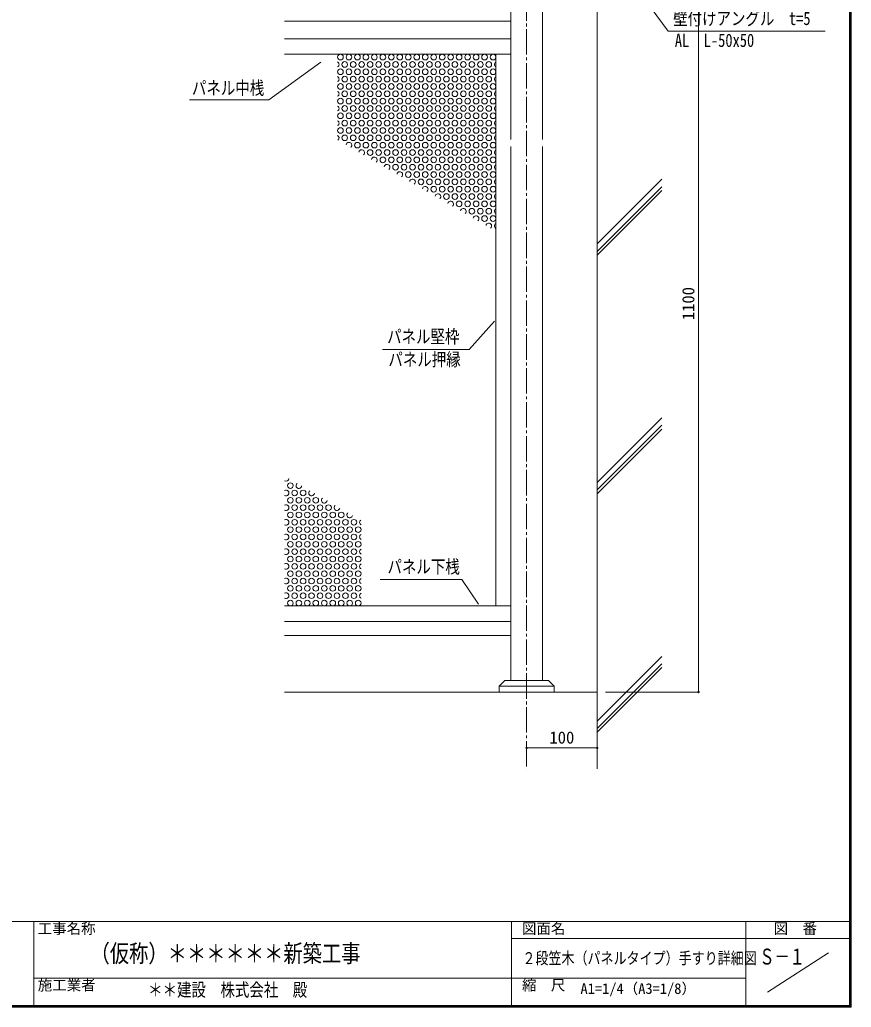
# Model space of a CAD drawing. Units: millimetres at full size. Extents: x -1603 to 1599, y -1129 to 1133.
# Drawn here: x 422 to 1599, y -1129 to 269 of the extents above; entities that cross this region are included whole.
import ezdxf
from ezdxf.enums import TextEntityAlignment as Align

# ---------------------------------------------------------------- set-up
doc = ezdxf.new("R2010")
doc.units = ezdxf.units.MM
doc.header["$LTSCALE"] = 4
doc.header["$PDMODE"] = 32
doc.header["$PDSIZE"] = 2
doc.linetypes.add('CHAIN2', pattern=[12, 9, -1, 1, -1])
for name, color, linetype, lineweight in [('0-0_0', 7, 'Continuous', 18), ('0-1_1手摺寸法', 3, 'Continuous', 18), ('0-4_2躯体線', 4, 'Continuous', 9), ('0-5_3中心線', 2, 'CHAIN2', 18), ('0-7_42ｱﾙﾐ部品', 6, 'Continuous', 18), ('0-F_WAKU', 7, 'Continuous', 18)]:
    doc.layers.add(name, color=color, linetype=linetype, lineweight=lineweight)
doc.layers.add('0-D_MOJI', color=6, linetype='Continuous')
doc.styles.add('ＭＳ ゴシック', font='')
doc.styles.get('ＭＳ ゴシック').set_extended_font_data('MS Gothic')

msp = doc.modelspace()

# ---------------------------------------------------------------- linework, layer by layer
at = {"layer": '0-0_0'}
for p, q in [((1117.062, 372.108), (1117.062, 99.581)), ((1162.062, 99.581), (1162.062, 372.108)), ((1117.062, 89.753), (1117.062, -666.689)), ((1162.062, -666.689), (1162.062, 89.753)), ((1178.562, -674.689), (1100.562, -674.689))]:
    msp.add_line(p, q, dxfattribs=at)
for points in [[(1282.295, 331.308), (1340.029, 252.712), (1562.274, 252.712)], [(848.264, 208.743), (774.779, 155.787), (662.48, 155.787)], [(1094.342, -157.892), (1058.12, -197.816), (935.599, -197.816)], [(1071.361, -558.589), (1047.884, -523.609), (932.264, -523.609)]]:
    msp.add_lwpolyline(points, dxfattribs=at)
msp.add_lwpolyline([(1178.562, -682.892), (1100.562, -682.892), (1100.562, -674.689), (1108.562, -666.689), (1170.562, -666.689), (1178.562, -674.689)], close=True, dxfattribs=at)
at = {"layer": '0-1_1手摺寸法'}
for p, q in [((1383.115, 417.108), (1383.115, -682.892)), ((1383.115, -678.292), (1383.115, 412.508)), ((1251.062, -682.892), (1383.115, -682.892)), ((1139.562, -759.58), (1139.562, -761.936)), ((1239.562, -761.936), (1139.562, -761.936)), ((1144.162, -761.936), (1234.962, -761.936)), ((1239.562, -759.58), (1239.562, -761.936))]:
    msp.add_line(p, q, dxfattribs=at)
for centre in [(876.102, 216.108), (888.102, 216.108), (900.102, 216.108), (912.102, 216.108), (924.102, 216.108), (936.102, 216.108), (948.102, 216.108), (960.102, 216.108), (972.102, 216.108), (984.102, 216.108), (996.102, 216.108), (1008.102, 216.108), (1020.102, 216.108), (1032.102, 216.108), (1044.102, 216.108), (1056.102, 216.108), (1068.102, 216.108), (1080.102, 216.108), (1092.102, 216.108), (876.102, 195.323), (882.102, 205.715), (888.102, 195.323), (894.102, 205.715), (900.102, 195.323), (906.102, 205.715), (912.102, 195.323), (918.102, 205.715), (924.102, 195.323), (930.102, 205.715), (936.102, 195.323), (942.102, 205.715), (948.102, 195.323), (954.102, 205.715), (960.102, 195.323), (966.102, 205.715), (972.102, 195.323), (978.102, 205.715), (984.102, 195.323), (990.102, 205.715), (996.102, 195.323), (1002.102, 205.715), (1008.102, 195.323), (1014.102, 205.715), (1020.102, 195.323), (1026.102, 205.715), (1032.102, 195.323), (1038.102, 205.715), (1044.102, 195.323), (1050.102, 205.715), (1056.102, 195.323), (1062.102, 205.715), (1068.102, 195.323), (1074.102, 205.715), (1080.102, 195.323), (1086.102, 205.715), (1092.102, 195.323), (882.102, 184.93), (894.102, 184.93), (906.102, 184.93), (918.102, 184.93), (930.102, 184.93), (942.102, 184.93), (954.102, 184.93), (966.102, 184.93), (978.102, 184.93), (990.102, 184.93), (1002.102, 184.93), (1014.102, 184.93), (1026.102, 184.93), (1038.102, 184.93), (1050.102, 184.93), (1062.102, 184.93), (1074.102, 184.93), (1086.102, 184.93), (876.102, 174.538), (882.102, 164.146), (888.102, 174.538), (894.102, 164.146), (900.102, 174.538), (906.102, 164.146), (912.102, 174.538), (918.102, 164.146), (924.102, 174.538), (930.102, 164.146), (936.102, 174.538), (942.102, 164.146), (948.102, 174.538), (954.102, 164.146), (960.102, 174.538), (966.102, 164.146), (972.102, 174.538), (978.102, 164.146), (984.102, 174.538), (990.102, 164.146), (996.102, 174.538), (1002.102, 164.146), (1008.102, 174.538), (1014.102, 164.146), (1020.102, 174.538), (1026.102, 164.146), (1032.102, 174.538), (1038.102, 164.146), (1044.102, 174.538), (1050.102, 164.146), (1056.102, 174.538), (1062.102, 164.146), (1068.102, 174.538), (1074.102, 164.146), (1080.102, 174.538), (1086.102, 164.146), (1092.102, 174.538), (876.102, 153.754), (888.102, 153.754), (900.102, 153.754), (912.102, 153.754), (924.102, 153.754), (936.102, 153.754), (948.102, 153.754), (960.102, 153.754), (972.102, 153.754), (984.102, 153.754), (996.102, 153.754), (1008.102, 153.754), (1020.102, 153.754), (1032.102, 153.754), (1044.102, 153.754), (1056.102, 153.754), (1068.102, 153.754), (1080.102, 153.754), (1092.102, 153.754), (882.102, 143.361), (894.102, 143.361), (906.102, 143.361), (918.102, 143.361), (930.102, 143.361), (942.102, 143.361), (954.102, 143.361), (966.102, 143.361), (978.102, 143.361), (990.102, 143.361), (1002.102, 143.361), (1014.102, 143.361), (1026.102, 143.361), (1038.102, 143.361), (1050.102, 143.361), (1062.102, 143.361), (1074.102, 143.361), (1086.102, 143.361), (876.102, 132.969), (882.102, 122.577), (888.102, 132.969), (894.102, 122.577), (900.102, 132.969), (906.102, 122.577), (912.102, 132.969), (918.102, 122.577), (924.102, 132.969), (930.102, 122.577), (936.102, 132.969), (942.102, 122.577), (948.102, 132.969), (954.102, 122.577), (960.102, 132.969), (966.102, 122.577), (972.102, 132.969), (978.102, 122.577), (984.102, 132.969), (990.102, 122.577), (996.102, 132.969), (1002.102, 122.577), (1008.102, 132.969), (1014.102, 122.577), (1020.102, 132.969), (1026.102, 122.577), (1032.102, 132.969), (1038.102, 122.577), (1044.102, 132.969), (1050.102, 122.577), (1056.102, 132.969), (1062.102, 122.577), (1068.102, 132.969), (1074.102, 122.577), (1080.102, 132.969), (1086.102, 122.577), (1092.102, 132.969), (876.102, 112.184), (888.102, 112.184), (900.102, 112.184), (912.102, 112.184), (924.102, 112.184), (936.102, 112.184), (948.102, 112.184), (960.102, 112.184), (972.102, 112.184), (984.102, 112.184), (996.102, 112.184), (1008.102, 112.184), (1020.102, 112.184), (1032.102, 112.184), (1044.102, 112.184), (1056.102, 112.184), (1068.102, 112.184), (1080.102, 112.184), (1092.102, 112.184), (882.102, 101.792), (894.102, 101.792), (906.102, 101.792), (918.102, 101.792), (930.102, 101.792), (942.102, 101.792), (954.102, 101.792), (966.102, 101.792), (978.102, 101.792), (990.102, 101.792), (1002.102, 101.792), (1014.102, 101.792), (1026.102, 101.792), (1038.102, 101.792), (1050.102, 101.792), (1062.102, 101.792), (1074.102, 101.792), (1086.102, 101.792), (900.102, 91.4), (912.102, 91.4), (918.102, 81.008), (924.102, 91.4), (930.102, 81.008), (936.102, 91.4), (942.102, 81.008), (948.102, 91.4), (954.102, 81.008), (960.102, 91.4), (966.102, 81.008), (972.102, 91.4), (978.102, 81.008), (984.102, 91.4), (990.102, 81.008), (996.102, 91.4), (1002.102, 81.008), (1008.102, 91.4), (1014.102, 81.008), (1020.102, 91.4), (1026.102, 81.008), (1032.102, 91.4), (1038.102, 81.008), (1044.102, 91.4), (1050.102, 81.008), (1056.102, 91.4), (1062.102, 81.008), (1068.102, 91.4), (1074.102, 81.008), (1080.102, 91.4), (1086.102, 81.008), (1092.102, 91.4), (936.102, 70.615), (948.102, 70.615), (960.102, 70.615), (972.102, 70.615), (984.102, 70.615), (996.102, 70.615), (1008.102, 70.615), (1020.102, 70.615), (1032.102, 70.615), (1044.102, 70.615), (1056.102, 70.615), (1068.102, 70.615), (1080.102, 70.615), (1092.102, 70.615), (954.102, 60.223), (966.102, 60.223), (978.102, 60.223), (990.102, 60.223), (1002.102, 60.223), (1014.102, 60.223), (1026.102, 60.223), (1038.102, 60.223), (1050.102, 60.223), (1062.102, 60.223), (1074.102, 60.223), (1086.102, 60.223), (972.102, 49.831), (984.102, 49.831), (990.102, 39.438), (996.102, 49.831), (1002.102, 39.438), (1008.102, 49.831), (1014.102, 39.438), (1020.102, 49.831), (1026.102, 39.438), (1032.102, 49.831), (1038.102, 39.438), (1044.102, 49.831), (1050.102, 39.438), (1056.102, 49.831), (1062.102, 39.438), (1068.102, 49.831), (1074.102, 39.438), (1080.102, 49.831), (1086.102, 39.438), (1092.102, 49.831), (1008.102, 29.046), (1020.102, 29.046), (1032.102, 29.046), (1044.102, 29.046), (1056.102, 29.046), (1068.102, 29.046), (1080.102, 29.046), (1092.102, 29.046), (1026.102, 18.654), (1038.102, 18.654), (1050.102, 18.654), (1062.102, 18.654), (1074.102, 18.654), (1086.102, 18.654), (1044.102, 8.261), (1056.102, 8.261), (1062.102, -2.131), (1068.102, 8.261), (1074.102, -2.131), (1080.102, 8.261), (1086.102, -2.131), (1092.102, 8.261), (1080.102, -12.523), (1092.102, -12.523), (805.17, -390.616), (811.17, -401.008), (823.17, -401.008), (805.17, -411.4), (811.17, -421.792), (817.17, -411.4), (823.17, -421.792), (829.17, -411.4), (835.17, -421.792), (841.17, -411.4), (847.17, -421.792), (859.17, -421.792), (805.17, -432.185), (817.17, -432.185), (829.17, -432.185), (841.17, -432.185), (853.17, -432.185), (865.17, -432.185), (877.17, -432.185), (811.17, -442.577), (823.17, -442.577), (835.17, -442.577), (847.17, -442.577), (859.17, -442.577), (871.17, -442.577), (883.17, -442.577), (895.17, -442.577), (805.17, -452.97), (811.17, -463.362), (817.17, -452.97), (823.17, -463.362), (829.17, -452.97), (835.17, -463.362), (841.17, -452.97), (847.17, -463.362), (853.17, -452.97), (859.17, -463.362), (865.17, -452.97), (871.17, -463.362), (877.17, -452.97), (883.17, -463.362), (889.17, -452.97), (895.17, -463.362), (901.17, -452.97), (805.17, -473.754), (817.17, -473.754), (829.17, -473.754), (841.17, -473.754), (853.17, -473.754), (865.17, -473.754), (877.17, -473.754), (889.17, -473.754), (901.17, -473.754), (811.17, -484.146), (823.17, -484.146), (835.17, -484.146), (847.17, -484.146), (859.17, -484.146), (871.17, -484.146), (883.17, -484.146), (895.17, -484.146), (805.17, -494.539), (811.17, -504.931), (817.17, -494.539), (823.17, -504.931), (829.17, -494.539), (835.17, -504.931), (841.17, -494.539), (847.17, -504.931), (853.17, -494.539), (859.17, -504.931), (865.17, -494.539), (871.17, -504.931), (877.17, -494.539), (883.17, -504.931), (889.17, -494.539), (895.17, -504.931), (901.17, -494.539), (805.17, -515.323), (817.17, -515.323), (829.17, -515.323), (841.17, -515.323), (853.17, -515.323), (865.17, -515.323), (877.17, -515.323), (889.17, -515.323), (901.17, -515.323), (811.17, -525.716), (823.17, -525.716), (835.17, -525.716), (847.17, -525.716), (859.17, -525.716), (871.17, -525.716), (883.17, -525.716), (895.17, -525.716), (805.17, -536.108), (811.17, -546.5), (817.17, -536.108), (823.17, -546.5), (829.17, -536.108), (835.17, -546.5), (841.17, -536.108), (847.17, -546.5), (853.17, -536.108), (859.17, -546.5), (865.17, -536.108), (871.17, -546.5), (877.17, -536.108), (883.17, -546.5), (889.17, -536.108), (895.17, -546.5), (901.17, -536.108), (805.17, -556.892), (817.17, -556.892), (829.17, -556.892), (841.17, -556.892), (853.17, -556.892), (865.17, -556.892), (877.17, -556.892), (889.17, -556.892), (901.17, -556.892)]:
    msp.add_circle(centre, 4, dxfattribs=at)
for centre, start, end in [((870.102, 205.715), 300, 60), ((1098.102, 205.715), 120.66, 239.34), ((870.102, 184.93), 300, 60), ((1098.102, 184.93), 120.66, 239.34), ((870.102, 164.146), 300, 60), ((1098.102, 164.146), 120.66, 239.34), ((870.102, 143.361), 300, 60), ((1098.102, 143.361), 120.66, 239.34), ((870.102, 122.577), 300, 60), ((1098.102, 122.577), 120.66, 239.34), ((870.102, 101.792), 307.699, 60), ((1098.102, 101.792), 120.66, 239.34), ((888.102, 91.4), 307.699, 172.301), ((906.102, 81.008), 307.699, 172.301), ((1098.102, 81.008), 120.66, 239.34), ((924.102, 70.615), 307.699, 172.301), ((942.102, 60.223), 307.699, 172.301), ((1098.102, 60.223), 120.66, 239.34), ((960.102, 49.831), 307.699, 172.301), ((978.102, 39.438), 307.699, 172.301), ((1098.102, 39.438), 120.66, 239.34), ((996.102, 29.046), 307.699, 172.301), ((1014.102, 18.654), 307.699, 172.301), ((1098.102, 18.654), 120.66, 239.34), ((1032.102, 8.261), 307.699, 172.301), ((1050.102, -2.131), 307.699, 172.301), ((1098.102, -2.131), 120.66, 239.34), ((1068.102, -12.523), 307.699, 172.301), ((1086.102, -22.916), 307.699, 172.301), ((1098.102, -22.916), 120.66, 239.34), ((799.17, -380.223), 238.198, 352.301), ((817.17, -390.616), 127.699, 352.301), ((799.17, -401.008), 238.198, 121.802), ((835.17, -401.008), 127.699, 352.301), ((799.17, -421.792), 238.198, 121.802), ((853.17, -411.4), 127.699, 352.301), ((871.17, -421.792), 127.699, 352.301), ((889.17, -432.185), 127.699, 352.301), ((799.17, -442.577), 238.198, 121.802), ((907.17, -442.577), 127.699, 240), ((799.17, -463.362), 238.198, 121.802), ((907.17, -463.362), 120, 240), ((799.17, -484.146), 238.198, 121.802), ((907.17, -484.146), 120, 240), ((799.17, -504.931), 238.198, 121.802), ((907.17, -504.931), 120, 240), ((799.17, -525.716), 238.198, 121.802), ((907.17, -525.716), 120, 240), ((799.17, -546.5), 238.198, 121.802), ((907.17, -546.5), 120, 240)]:
    msp.add_arc(centre, 4, start, end, dxfattribs=at)
for p in [(1383.115, -682.892), (1139.562, -761.936), (1239.562, -761.936)]:
    msp.add_point(p, dxfattribs=at)
at = {"layer": '0-4_2躯体線'}
for p, q in [((1239.562, 476.34), (1239.562, -791.43)), ((1239.562, -48.445), (1331.15, 43.144)), ((1239.562, -59.054), (1331.15, 32.535)), ((1239.562, -64.347), (1331.15, 27.242)), ((1239.562, -386.202), (1331.15, -294.613)), ((1239.562, -396.81), (1331.15, -305.222)), ((1239.562, -402.104), (1331.15, -310.515)), ((1239.562, -723.958), (1331.15, -632.37)), ((1239.562, -734.567), (1331.15, -642.978)), ((1239.562, -739.861), (1331.15, -648.272)), ((1239.562, -682.892), (797.062, -682.892))]:
    msp.add_line(p, q, dxfattribs=at)
at = {"layer": '0-5_3中心線'}
msp.add_line((1139.562, 495.608), (1139.562, -792.622), dxfattribs=at)
at = {"layer": '0-7_42ｱﾙﾐ部品'}
for p, q in [((797.062, 267.108), (1117.062, 267.108)), ((797.062, 242.108), (1117.062, 242.108)), ((797.062, 220.108), (1117.062, 220.108)), ((1096.062, 220.108), (1096.062, -30.419)), ((1096.062, 89.753), (1096.062, -560.892)), ((1117.062, -560.892), (797.062, -560.892)), ((1117.062, -582.892), (797.062, -582.892)), ((1117.062, -602.892), (797.062, -602.892))]:
    msp.add_line(p, q, dxfattribs=at)
at = {"layer": '0-F_WAKU'}
for p, q in [((1598.6, -1128.6), (1598.6, 1132.6)), ((1599.2, -1129.2), (1599.2, 1133.2)), ((1596.8, -1126.8), (1596.8, 1130.8)), ((1597.4, -1127.4), (1597.4, 1131.4)), ((1598, -1128), (1598, 1132)), ((-1602, -1008), (1598, -1008)), ((442, -1008), (442, -1128)), ((1118, -1008), (1118, -1128)), ((1450, -1008), (1450, -1128)), ((1118, -1032), (1598, -1032)), ((1480.833, -1108), (1567.167, -1052)), ((442, -1088), (1450, -1088)), ((-1603.2, -1129.2), (1599.2, -1129.2)), ((-1602.6, -1128.6), (1598.6, -1128.6)), ((-1602, -1128), (1598, -1128)), ((-1601.4, -1127.4), (1597.4, -1127.4)), ((-1600.8, -1126.8), (1596.8, -1126.8))]:
    msp.add_line(p, q, dxfattribs=at)

# ---------------------------------------------------------------- texts
at = {"layer": '0-0_0', "style": 'ＭＳ ゴシック'}
for s, height, width, p in [('壁付けアングル\u3000t=5', 18.77, 0.8, (1347.053, 255.854)), ('AL\u3000L-50x50', 18.77, 0.8, (1349.429, 224.87)), ('パネル中桟', 18.77, 0.8, (665.763, 157.335)), ('パネル堅枠', 18.77, 0.8, (942.104, -194.674)), ('パネル押縁', 18.77, 0.8, (943.865, -226.96)), ('パネル下桟', 18.77, 0.8, (942.65, -520.466)), ('（仮称）＊＊＊＊＊＊新築工事', 25.02, 0.8, (522.245, -1073.027)), ('２段笠木（パネルタイプ）手すり詳細図', 16.89, 0.8, (1133.667, -1073.191)), ('Ｓ－１', 22.52, 0.7, (1469.016, -1075.514)), ('＊＊建設\u3000株式会社\u3000殿', 18.77, 0.8, (603.728, -1119.481))]:
    msp.add_text(s, height=height, dxfattribs=dict(at, width=width)).set_placement(p, align=Align.BOTTOM_LEFT)
msp.add_text('A1=1/4（A3=1/8）', height=15.01, dxfattribs=at).set_placement((1215.845, -1114.759), align=Align.BOTTOM_LEFT)
at = {"layer": '0-1_1手摺寸法', "style": 'ＭＳ ゴシック'}
msp.add_text('1100', height=17.27, rotation=90, dxfattribs=at).set_placement((1382.296, -156.445), align=Align.BOTTOM_LEFT)
msp.add_text('100', height=17.27, dxfattribs=at).set_placement((1171.898, -761.118), align=Align.BOTTOM_LEFT)
at = {"layer": '0-D_MOJI', "style": 'ＭＳ ゴシック'}
for s, p in [('工事名称', (447.508, -1029.842)), ('図面名', (1133.108, -1029.842)), ('図  番', (1489.423, -1029.842)), ('施工業者', (447.508, -1109.842)), ('縮  尺', (1133.108, -1109.842))]:
    msp.add_text(s, height=15.01, dxfattribs=at).set_placement(p, align=Align.BOTTOM_LEFT)

doc.saveas('drawing.dxf')
